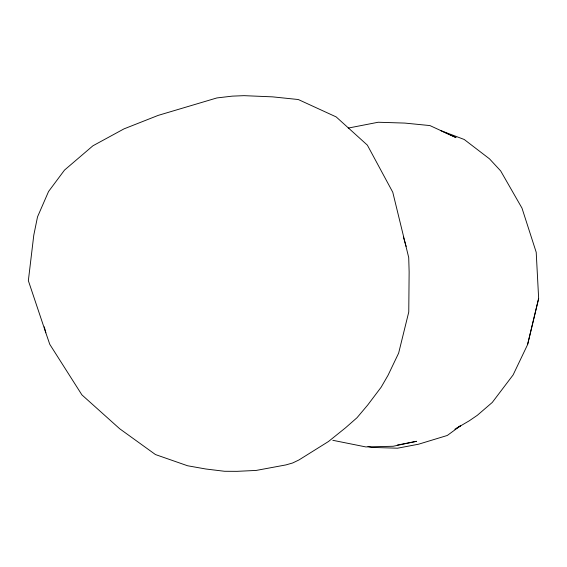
<?xml version="1.0" encoding="UTF-8"?>
<svg xmlns="http://www.w3.org/2000/svg" width="567" height="567" viewBox="0 0 567 567"><rect width="100%" height="100%" fill="white"/><g stroke="black" fill="none" stroke-linecap="round" stroke-linejoin="round"><path stroke-width="0.85" d="M348.244 128.078L378.21 122.245L404.824 123.082L429.928 125.576L456.038 137.583L440.368 130.46L464.21 139.475L489.498 158.845L500.654 170.894L521.987 208.117L536.205 252.258L538.65 298.433L527.579 344.644L513.121 374.922L492.262 402.45L477.315 415.306L469.235 420.82L454.854 429.24M527.579 344.644L538.65 298.433M457.037 427.901L460.673 425.675L447.299 435.463L418.552 444.209L397.531 448.206L371.364 447.391L367.955 446.498M397.254 445.074L416.561 441.31L393.186 446.264L365.786 446.924L332.815 440.304M45.814 332.772L49.768 344.311L81.917 394.894L119.665 428.737L155.471 454.564L187.585 465.762L205.828 469.001L224.582 471.283L237.013 471.34L256.241 470.419L285.903 464.919L292.657 462.977L298.922 459.972L328.491 441.502L345.53 427.809L356.997 417.737L367.671 405.072L381.152 387.204L388.026 375.319L398.636 353.128L408.764 312.013L409.133 271.891L408.715 257.581L392.768 192.234L367.366 145.138L336.181 116.915L298.292 99.523L272.578 96.858L244.037 95.66L232.3 96.135L216.877 97.942L158.236 115.37L123.996 128.879L92.924 145.79L64.503 170.1L48.556 191.504L37.514 216.892L33.786 235.163L28.35 280.672L45.814 332.772L44.29 326.833M403.449 237.105L406.142 246.425"/></g></svg>
